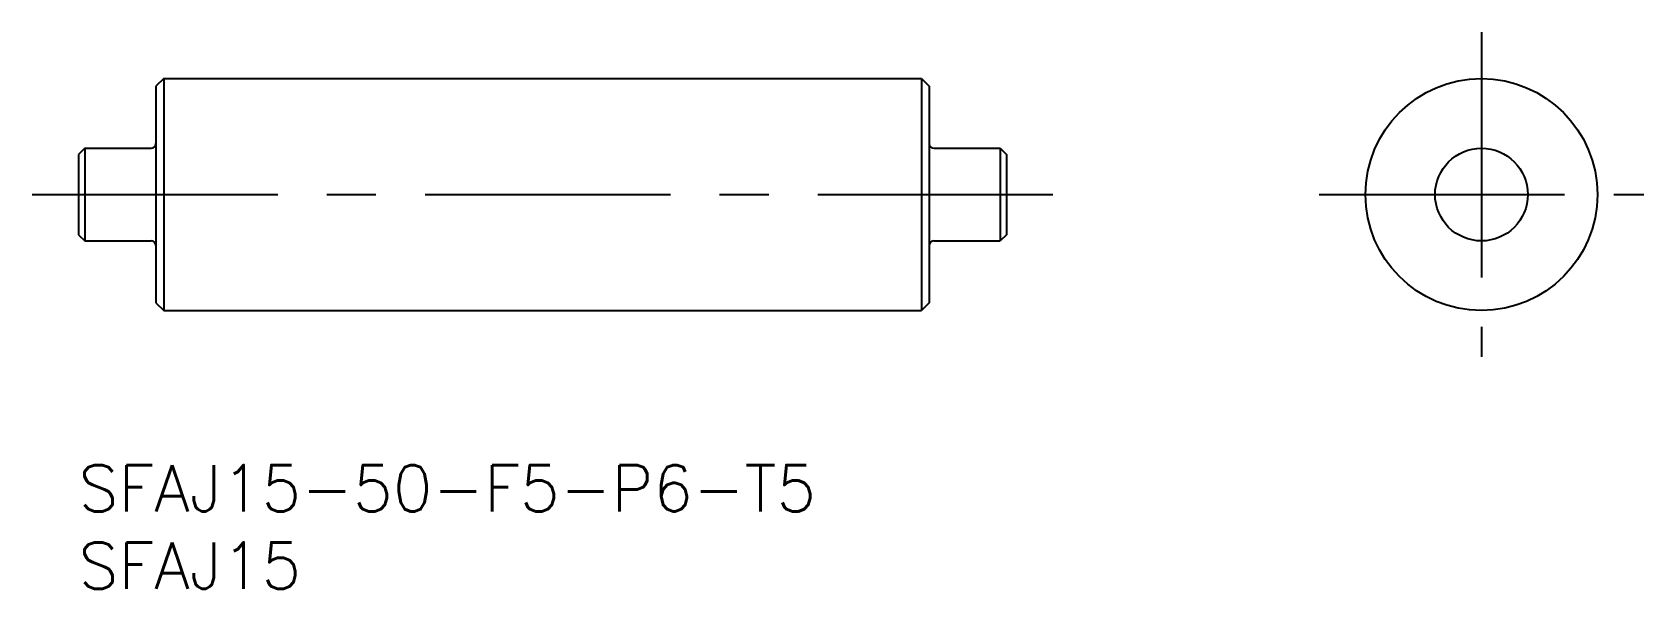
# Model space of a CAD drawing. Extents: x -3 to 101, y -8 to 28.
import ezdxf

# ---------------------------------------------------------------- set-up
doc = ezdxf.new("R2010")
doc.units = 0
doc.header["$LTSCALE"] = 0.5
doc.linetypes.add('CENTER', pattern=[50.8, 31.75, -6.35, 6.35, -6.35])
for name, color, linetype in [('MSM_CENTER', 1, 'CENTER'), ('MSM_CONTINUOUS', 7, 'CONTINUOUS'), ('MSM_PART_NUMBER', 7, 'CONTINUOUS')]:
    doc.layers.add(name, color=color, linetype=linetype)
doc.styles.get("Standard").update_dxf_attribs({"font": 'txt.shx', "height": 3, "bigfont": 'bigfont.shx'})

# ---------------------------------------------------------------- blocks, each defined once
blk = doc.blocks.new('*U4')
at = {"layer": 'MSM_PART_NUMBER'}
blk.add_text('SFAJ15-50-F5-P6-T5', height=3, dxfattribs=at).set_placement((0, -3))
blk = doc.blocks.new('*U5')
at = {"layer": 'MSM_PART_NUMBER'}
blk.add_text('SFAJ15', height=3, dxfattribs=at).set_placement((0, -8))

msp = doc.modelspace()

# ---------------------------------------------------------------- linework, layer by layer
at = {"layer": 'MSM_CENTER'}
for p, q in [((90.72, 28), (90.72, 7)), ((-3, 17.5), (63, 17.5)), ((80.22, 17.5), (101.22, 17.5))]:
    msp.add_line(p, q, dxfattribs=at)
at = {"layer": 'MSM_CONTINUOUS'}
for p, q in [((5.5, 25), (5, 24.5)), ((5, 24.5), (5, 10.5)), ((5.5, 25), (5.5, 10)), ((5.5, 25), (54.5, 25)), ((54.5, 25), (54.5, 10)), ((54.5, 25), (55, 24.5)), ((55, 24.5), (55, 10.5)), ((0.4, 20.5), (0, 20.1)), ((0, 20.1), (0, 14.9)), ((0.4, 20.5), (4.7, 20.5)), ((0.4, 20.5), (0.4, 14.5)), ((55.3, 20.5), (59.6, 20.5)), ((59.6, 20.5), (59.6, 14.5)), ((59.6, 20.5), (60, 20.1)), ((60, 20.1), (60, 14.9)), ((0, 14.9), (0.4, 14.5)), ((60, 14.9), (59.6, 14.5)), ((0.4, 14.5), (4.7, 14.5)), ((55.3, 14.5), (59.6, 14.5)), ((5, 10.5), (5.5, 10)), ((55, 10.5), (54.5, 10)), ((5.5, 10), (54.5, 10))]:
    msp.add_line(p, q, dxfattribs=at)
for radius in [7.5, 3]:
    msp.add_circle((90.72, 17.5), radius, dxfattribs=at)
for centre, start, end in [((4.7, 20.8), 270, 0), ((55.3, 20.8), 180, 270), ((4.7, 14.2), 0, 90), ((55.3, 14.2), 90, 180)]:
    msp.add_arc(centre, 0.3, start, end, dxfattribs=at)

# ---------------------------------------------------------------- block references
for name in ['*U4', '*U5']:
    msp.add_blockref(name, (0, 0), dxfattribs=at)

doc.saveas('drawing.dxf')
